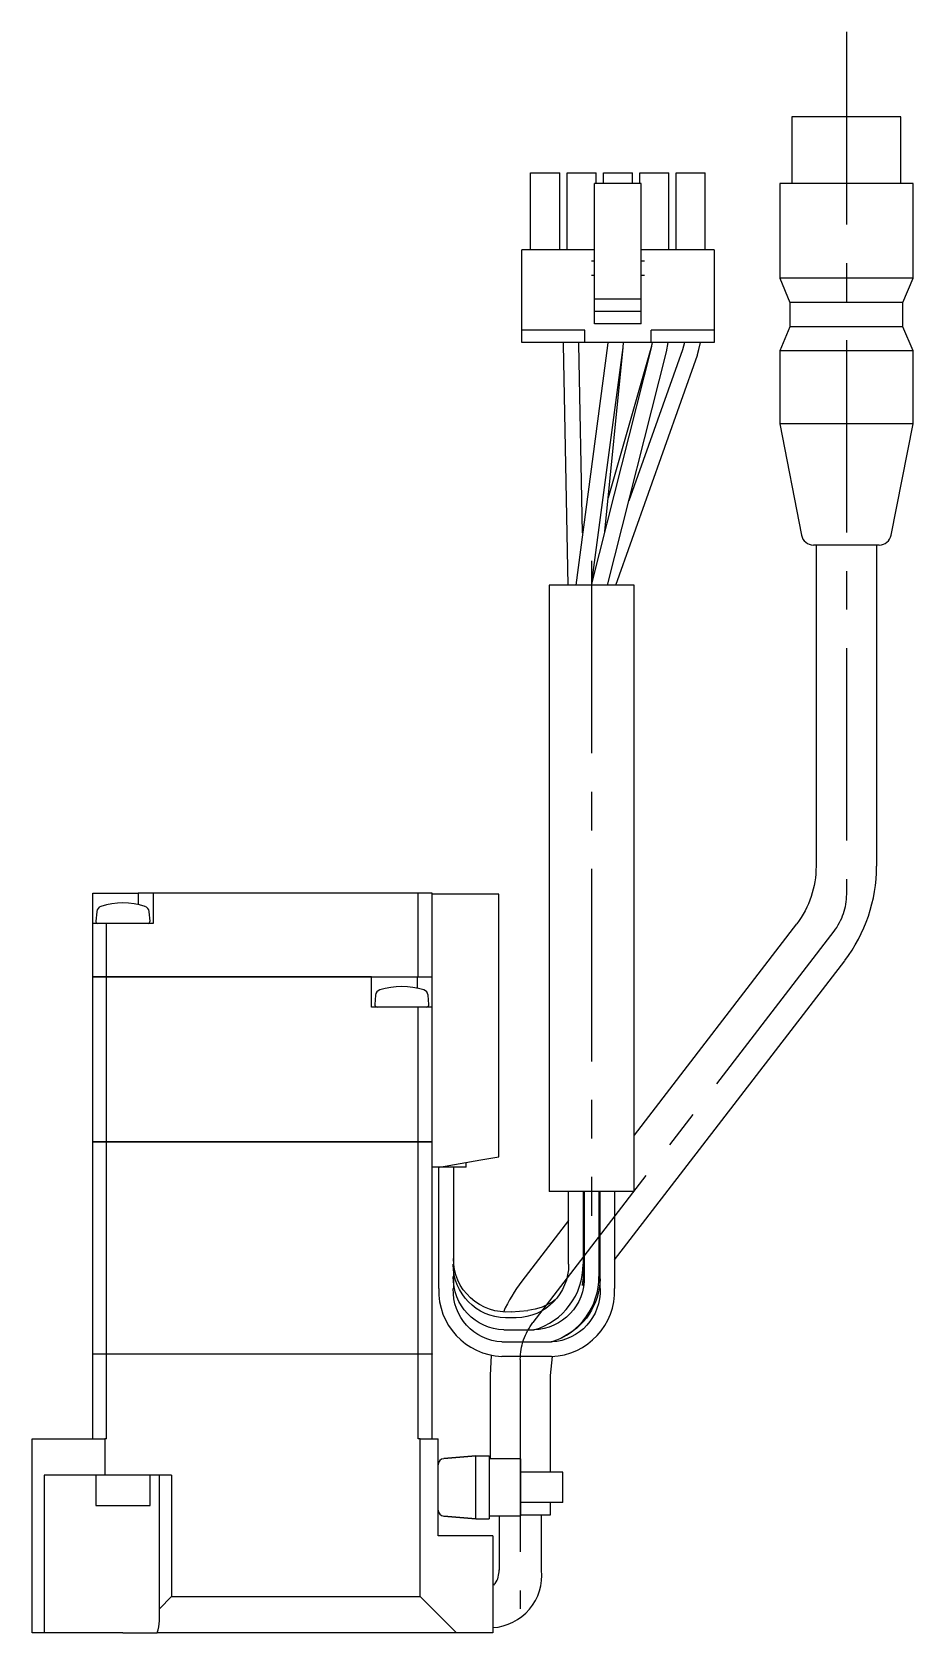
# Model space of a CAD drawing. Extents: x 0 to 847, y -8 to 672.
# Drawn here: x 339.4 to 412, y 342 to 474 of the extents above; entities that cross this region are included whole.
import ezdxf

# ---------------------------------------------------------------- set-up
doc = ezdxf.new("R2010")
doc.units = 0
doc.header["$LTSCALE"] = 0.5
doc.linetypes.add('CENTER', pattern=[50.8, 31.75, -6.35, 6.35, -6.35])
doc.layers.add('MSM_CENTER', color=1, linetype='CENTER')
doc.layers.add('MSM_CONTINUOUS', color=7, linetype='CONTINUOUS')

msp = doc.modelspace()

# ---------------------------------------------------------------- linework, layer by layer
at = {"layer": 'MSM_CENTER', "extrusion": (0, 0, -1)}
for p, q in [((406.53, 474.05), (406.53, 402.95)), ((405.49, 399.9), (380.67, 367.65)), ((379.64, 364.6), (379.64, 344.05))]:
    msp.add_line(p, q, dxfattribs=at)
at = {"layer": 'MSM_CENTER'}
msp.add_line((385.52, 430.45), (385.52, 376.45), dxfattribs=at)
at = {"layer": 'MSM_CENTER', "extrusion": (0, 0, -1)}
for centre, start, end in [((-401.53, 402.95), 180, 217.5732), ((-384.64, 364.6), 0, 37.5732)]:
    msp.add_arc(centre, 5, start, end, dxfattribs=at)
at = {"layer": 'MSM_CONTINUOUS'}
for p, q in [((411.03, 467.05), (402.03, 467.05)), ((402.03, 467.05), (402.03, 461.55)), ((411.03, 461.55), (411.03, 467.05)), ((380.49, 456.1), (380.49, 462.45)), ((380.49, 462.45), (382.89, 462.45)), ((382.89, 456.1), (382.89, 462.45)), ((383.49, 462.45), (385.89, 462.45)), ((383.49, 456.1), (383.49, 462.45)), ((385.89, 461.56), (385.89, 462.45)), ((386.49, 461.56), (386.49, 462.45)), ((386.49, 462.45), (388.89, 462.45)), ((388.89, 461.56), (388.89, 462.45)), ((389.49, 462.45), (391.89, 462.45)), ((389.49, 461.56), (389.49, 462.45)), ((391.89, 456.1), (391.89, 462.45)), ((392.49, 462.45), (394.89, 462.45)), ((392.49, 456.1), (392.49, 462.45)), ((394.89, 456.1), (394.89, 462.45)), ((389.62, 461.56), (385.76, 461.56)), ((385.76, 452.02), (385.76, 461.56)), ((389.62, 452.02), (389.62, 461.56)), ((412.03, 461.55), (401.03, 461.55)), ((401.03, 461.55), (401.03, 453.75)), ((412.03, 453.75), (412.03, 461.55)), ((385.76, 456.1), (379.77, 456.1)), ((379.77, 449.47), (379.77, 456.1)), ((395.62, 456.1), (389.62, 456.1)), ((395.62, 456.1), (395.62, 449.47)), ((385.76, 455.15), (385.51, 455.15)), ((389.87, 455.15), (389.62, 455.15)), ((385.51, 454), (385.76, 454)), ((389.62, 454), (389.87, 454)), ((412.03, 453.75), (401.03, 453.75)), ((401.03, 453.75), (401.88, 451.75)), ((411.18, 451.75), (412.03, 453.75)), ((389.62, 452.02), (385.76, 452.02)), ((385.76, 451), (385.76, 452.02)), ((389.62, 451), (389.62, 452.02)), ((411.18, 451.75), (401.88, 451.75)), ((401.88, 451.75), (401.88, 449.75)), ((411.18, 449.75), (411.18, 451.75)), ((389.62, 451), (385.76, 451)), ((385.76, 450), (385.76, 451)), ((389.62, 450), (389.62, 451)), ((384.96, 449.47), (379.77, 449.47)), ((379.77, 449.17), (379.77, 449.47)), ((379.77, 448.45), (379.77, 449.17)), ((384.96, 449.17), (384.96, 449.47)), ((384.96, 448.45), (384.96, 449.17)), ((389.62, 450), (385.76, 450)), ((390.42, 449.17), (390.42, 449.47)), ((395.62, 449.47), (390.42, 449.47)), ((390.42, 448.45), (390.42, 449.17)), ((395.62, 449.47), (395.62, 449.17)), ((395.62, 449.17), (395.62, 448.45)), ((401.88, 449.75), (401.03, 447.75)), ((411.18, 449.75), (401.88, 449.75)), ((412.03, 447.75), (411.18, 449.75)), ((384.96, 448.45), (379.77, 448.45)), ((383.17, 448.45), (383.17, 448.27)), ((383.17, 448.45), (383.17, 448.34)), ((383.17, 448.34), (383.17, 448.27)), ((383.17, 448.27), (383.57, 428.45)), ((386.83, 448.21), (384.21, 428.45)), ((384.47, 448.3), (384.47, 448.45)), ((384.78, 432.75), (384.47, 448.3)), ((390.42, 448.45), (384.96, 448.45)), ((385.55, 428.66), (388.12, 448.03)), ((390.43, 448), (385.55, 428.66)), ((386.61, 432.86), (388.13, 448.04)), ((386.85, 448.45), (386.83, 448.21)), ((386.84, 428.45), (391.69, 447.69)), ((390.4, 447.95), (386.89, 435.63)), ((388.12, 448.03), (388.16, 448.45)), ((388.13, 448.04), (388.16, 448.45)), ((393.01, 447.84), (388.59, 435.38)), ((390.51, 448.45), (390.4, 447.95)), ((395.62, 448.45), (390.42, 448.45)), ((390.52, 448.45), (390.43, 448)), ((391.69, 447.69), (391.83, 448.45)), ((393.18, 448.45), (393.01, 447.84)), ((393.01, 447.85), (393.01, 447.84)), ((394.24, 447.41), (394.5, 448.45)), ((394.24, 447.42), (394.5, 448.45)), ((412.03, 447.75), (401.03, 447.75)), ((401.03, 447.75), (401.03, 441.75)), ((412.03, 441.75), (412.03, 447.75)), ((387.51, 428.45), (394.24, 447.41)), ((394.24, 447.41), (394.24, 447.42)), ((412.03, 441.75), (401.03, 441.75)), ((401.03, 441.75), (402.83, 432.55)), ((410.22, 432.55), (412.03, 441.75)), ((409.24, 431.75), (403.81, 431.75)), ((404.03, 431.75), (404.03, 405.26)), ((409.03, 405.26), (409.03, 431.75)), ((389.02, 428.45), (382.02, 428.45)), ((382.02, 428.45), (382.02, 378.45)), ((385.55, 428.66), (385.51, 428.45)), ((389.02, 378.45), (389.02, 428.45)), ((344.37, 400.55), (344.37, 403.05)), ((344.37, 403.05), (348.12, 403.05)), ((348.12, 403.05), (348.12, 402.11)), ((349.37, 403.05), (348.12, 403.05)), ((349.37, 403.05), (349.37, 400.55)), ((371.21, 403.05), (349.37, 403.05)), ((371.21, 396.16), (371.21, 403.05)), ((372.37, 403.05), (371.21, 403.05)), ((372.37, 396.16), (372.37, 403.05)), ((376.38, 402.95), (372.37, 402.95)), ((377.87, 402.95), (376.38, 402.95)), ((377.87, 381.31), (377.87, 402.95)), ((344.7, 401.52), (344.63, 400.75)), ((349.1, 400.75), (349.03, 401.52)), ((344.37, 396.16), (344.37, 400.55)), ((345.52, 400.55), (344.37, 400.55)), ((345.52, 396.16), (345.52, 400.55)), ((349.37, 400.55), (345.52, 400.55)), ((402.43, 400.53), (389.02, 383.09)), ((387.42, 372.81), (406.4, 397.48)), ((344.37, 396.16), (345.52, 396.16)), ((344.37, 382.55), (344.37, 396.15)), ((345.52, 396.15), (344.37, 396.15)), ((345.52, 396.16), (371.21, 396.16)), ((345.52, 382.55), (345.52, 396.15)), ((367.37, 396.15), (345.52, 396.15)), ((367.37, 393.65), (367.37, 396.15)), ((371.12, 396.15), (371.12, 395.22)), ((371.21, 396.16), (372.37, 396.16)), ((372.37, 396.15), (372.36, 396.15)), ((372.37, 393.65), (372.37, 396.16)), ((371.21, 393.65), (367.37, 393.65)), ((367.7, 394.63), (367.63, 393.86)), ((371.21, 382.55), (371.21, 393.65)), ((372.37, 393.65), (371.21, 393.65)), ((372.1, 393.86), (372.03, 394.63)), ((372.37, 382.55), (372.37, 393.65)), ((344.37, 382.55), (345.52, 382.55)), ((344.37, 365.05), (344.37, 382.54)), ((345.52, 382.54), (344.37, 382.54)), ((344.38, 382.55), (344.38, 382.54)), ((345.52, 382.55), (371.21, 382.55)), ((345.52, 382.55), (345.52, 382.54)), ((345.52, 365.05), (345.52, 382.54)), ((371.21, 382.54), (345.52, 382.54)), ((371.21, 382.55), (372.37, 382.55)), ((371.21, 382.55), (371.21, 382.54)), ((371.21, 365.05), (371.21, 382.54)), ((372.37, 382.54), (371.21, 382.54)), ((372.36, 382.55), (372.36, 382.54)), ((372.37, 382.54), (372.37, 382.55)), ((372.37, 365.05), (372.37, 382.54)), ((372.97, 380.45), (372.37, 380.45)), ((372.92, 370.45), (372.92, 380.45)), ((372.97, 380.45), (376.38, 381.05)), ((375.17, 380.45), (372.97, 380.45)), ((374.12, 380.45), (374.12, 370.45)), ((375.17, 380.45), (375.17, 380.84)), ((376.38, 381.05), (377.87, 381.31)), ((389.02, 378.45), (382.02, 378.45)), ((383.62, 372.45), (383.62, 378.45)), ((384.82, 378.45), (384.82, 371.45)), ((384.92, 371.45), (384.92, 378.45)), ((386.12, 378.45), (386.12, 371.45)), ((386.22, 370.45), (386.22, 378.45)), ((387.42, 378.45), (387.42, 370.45)), ((383.62, 376.07), (379.76, 371.06)), ((374.12, 372.93), (374.12, 372.69)), ((384.76, 370.74), (384.92, 371.95)), ((384.82, 371.45), (384.76, 370.74)), ((384.76, 370.74), (384.76, 370.71)), ((384.76, 370.71), (384.76, 370.74)), ((378.88, 368.52), (380.27, 368.64)), ((378.28, 367.05), (380.75, 367.05)), ((378.43, 368.05), (379.31, 368.05)), ((378.12, 366.05), (382.21, 366.05)), ((382.21, 366.06), (382.17, 366.05)), ((344.37, 365.05), (345.52, 365.05)), ((344.37, 358.05), (344.37, 365.04)), ((345.52, 365.04), (344.37, 365.04)), ((344.38, 365.05), (344.38, 365.04)), ((345.52, 365.05), (371.21, 365.05)), ((345.52, 365.05), (345.52, 365.04)), ((345.52, 358.05), (345.52, 365.04)), ((371.21, 365.04), (345.52, 365.04)), ((371.21, 365.05), (372.37, 365.05)), ((371.21, 365.05), (371.21, 365.04)), ((371.21, 358.05), (371.21, 365.04)), ((372.37, 365.04), (371.21, 365.04)), ((372.36, 365.05), (372.36, 365.04)), ((372.37, 358.05), (372.37, 365.04)), ((377.24, 364.95), (377.14, 363.28)), ((382.21, 364.85), (378.12, 364.85)), ((382.14, 363.28), (382.29, 364.85)), ((377.14, 363.28), (377.14, 356.4)), ((382.14, 355.3), (382.14, 363.28)), ((339.37, 342.05), (339.37, 358.05)), ((339.37, 358.05), (345.37, 358.05)), ((345.37, 358.05), (345.37, 355.05)), ((345.52, 358.05), (345.37, 358.05)), ((371.37, 358.05), (371.21, 358.05)), ((371.37, 345.05), (371.37, 358.05)), ((371.37, 358.05), (372.87, 358.05)), ((372.87, 350.05), (372.87, 358.05)), ((373.32, 356.42), (375.97, 356.65)), ((375.97, 356.65), (373.32, 356.42)), ((375.97, 351.45), (375.97, 356.65)), ((375.97, 356.65), (377.07, 356.65)), ((377.07, 356.65), (377.07, 351.45)), ((379.67, 356.4), (377.07, 356.4)), ((379.67, 351.7), (379.67, 356.4)), ((379.94, 355.3), (379.67, 355.3)), ((383.14, 355.3), (379.94, 355.3)), ((383.14, 352.8), (383.14, 355.3)), ((340.37, 355.05), (340.37, 342.05)), ((345.37, 355.05), (340.37, 355.05)), ((344.62, 355.05), (344.62, 352.55)), ((350.87, 355.05), (345.37, 355.05)), ((349.12, 352.55), (349.12, 355.05)), ((349.87, 344.05), (349.87, 355.05)), ((350.87, 355.05), (350.87, 345.05)), ((344.62, 352.55), (349.12, 352.55)), ((379.94, 352.8), (379.67, 352.8)), ((383.14, 352.8), (379.94, 352.8)), ((382.14, 351.8), (382.14, 352.8)), ((375.97, 351.45), (373.32, 351.68)), ((373.32, 351.68), (375.97, 351.45)), ((375.97, 351.45), (377.07, 351.45)), ((377.07, 351.7), (379.67, 351.7)), ((377.89, 351.7), (377.89, 347.24)), ((379.67, 351.8), (382.14, 351.8)), ((381.39, 347.24), (381.39, 351.8)), ((377.37, 350.05), (372.87, 350.05)), ((377.37, 350.05), (377.37, 342.05)), ((377.44, 346), (377.37, 346.01)), ((349.87, 344.05), (350.87, 345.05)), ((350.87, 345.05), (371.37, 345.05)), ((374.37, 342.05), (371.37, 345.05)), ((349.87, 343.05), (349.87, 344.05)), ((340.37, 342.05), (339.37, 342.05)), ((346.87, 342.05), (340.37, 342.05)), ((346.87, 342.05), (349.69, 342.05)), ((374.37, 342.05), (349.69, 342.05)), ((377.37, 342.05), (374.37, 342.05))]:
    msp.add_line(p, q, dxfattribs=at)
for centre, radius, start, end in [((403.81, 432.75), 1, 191.1187, 270), ((409.24, 432.75), 1, 270, 348.8813), ((396.25, 405.24), 12.77, 322.5836, 0.0927), ((345.2, 401.48), 0.5, 107.6292, 175), ((346.87, 396.24), 6, 72.3708, 107.6292), ((348.53, 401.48), 0.5, 5, 72.3708), ((344.83, 400.74), 0.2, 175, 251.8051), ((348.9, 400.74), 0.2, 288.1949, 5), ((368.2, 394.59), 0.5, 107.6292, 175), ((369.87, 389.35), 6, 72.3708, 107.6292), ((371.53, 394.59), 0.5, 5, 72.3708), ((367.83, 393.85), 0.2, 175, 270), ((371.9, 393.85), 0.2, 270, 5), ((379.23, 372.42), 5.59, 285.9654, 0.2921), ((389.73, 363.4), 12.57, 142.4474, 156.0056), ((380.55, 371.37), 5.57, 287.3809, 0.7723), ((378.32, 370.26), 5.41, 177.9657, 267.8137), ((382.01, 370.25), 5.41, 272.1273, 2.0933), ((373.37, 355.92), 0.5, 95, 180), ((373.37, 352.18), 0.5, 180, 265), ((377.1, 346.79), 4.31, 273.5404, 5.9526), ((375.94, 347.19), 1.95, 327.158, 1.482), ((377.07, 346.49), 0.622, 307.3938, 324.8515), ((346.87, 343.05), 3, 340.5288, 0)]:
    msp.add_arc(centre, radius, start, end, dxfattribs=at)
at = {"layer": 'MSM_CONTINUOUS', "extrusion": (0, 0, -1)}
for centre, radius, start, end in [((-396.26, 405.24), 7.77, 179.8389, 217.3238), ((-378.47, 372.4), 4.36, 270.5892, 0.5857), ((-378.51, 372.9), 4.39, 265.0821, 0.1308), ((-379.26, 372.4), 4.36, 179.4314, 269.3937), ((-378.4, 371.33), 4.29, 271.642, 1.5567), ((-380.63, 371.33), 4.29, 178.4892, 268.3121), ((-380.77, 371.34), 5.45, 181.1091, 246.0046), ((-378.33, 370.26), 4.22, 272.8542, 2.5704), ((-382, 370.26), 4.22, 177.5064, 267.069), ((-379.88, 373), 4.37, 232.9581, 264.9542)]:
    msp.add_arc(centre, radius, start, end, dxfattribs=at)

doc.saveas('drawing.dxf')
